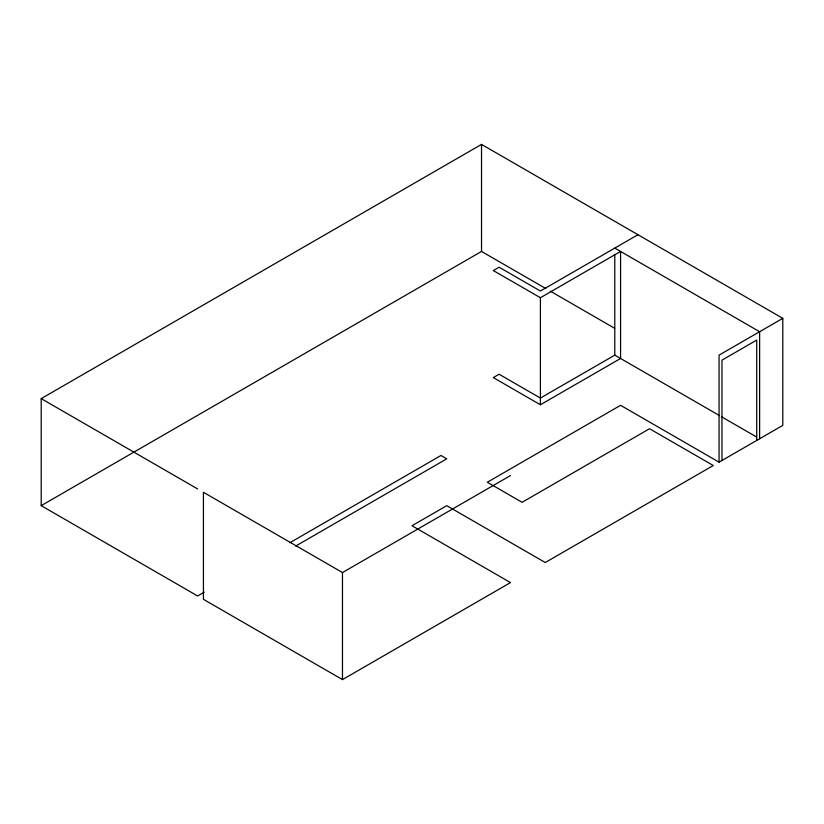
<?xml version="1.0" encoding="UTF-8"?>
<svg xmlns="http://www.w3.org/2000/svg" width="824" height="824" viewBox="0 0 824 824"><rect width="100%" height="100%" fill="white"/><g stroke="black" fill="none" stroke-linecap="round" stroke-linejoin="round"><path stroke-width="1.24" d="M204.3 592.126L197.636 595.979L41.2 505.658L41.2 398.62L481.525 144.396L782.8 318.342L782.8 425.38L719.064 462.171L620.575 405.315L487.314 482.246L522.086 502.31L649.539 428.727L713.275 465.519L545.261 562.524L446.762 505.658L412 525.733L510.489 582.599L342.475 679.604L203.425 599.316L203.425 492.278L342.475 572.556L510.489 475.551M41.2 505.658L481.525 251.444L545.869 288.596M637.961 234.716L540.4 291.037L499.117 267.203L493.319 270.55L540.4 297.732L620.575 251.444L620.575 358.481L540.4 404.769L493.319 377.588L499.117 374.24L540.4 398.074L614.786 355.134L719.579 415.636M289.852 542.728L440.964 455.487L446.762 458.834L295.651 546.075M782.8 318.342L719.064 355.134L719.064 462.171M614.786 248.096L759.625 331.722L759.625 438.759M550.308 291.15L614.663 328.302M721.803 416.923L756.288 436.833M41.2 398.62L197.636 488.931M756.731 440.438L756.731 340.085L721.968 360.15L721.968 460.503M614.786 254.462L614.786 355.134M540.4 297.732L540.4 404.769M481.525 144.396L481.525 251.444M342.475 572.556L342.475 679.604"/></g></svg>
